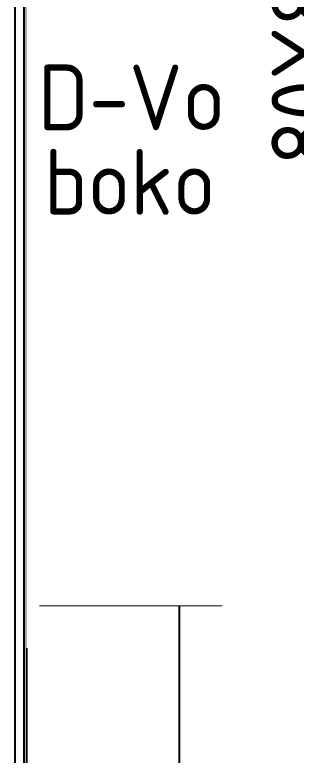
# Model space of a CAD drawing. Header units: millimetres. Extents: x 42356 to 50646, y 31507 to 39566.
# Drawn here: x 47403 to 47488.6, y 37707.5 to 37932.6 of the extents above; entities that cross this region are included whole.
import ezdxf
from ezdxf.enums import TextEntityAlignment as Align

# ---------------------------------------------------------------- set-up
doc = ezdxf.new("R2010")
doc.units = ezdxf.units.MM
doc.set_wipeout_variables(frame=1)
doc.layers.add('! NO PLOT !', color=7, linetype='Continuous', true_color=0xff75dd, plot=False)
doc.layers.add('000-PI-Oprema', color=30, linetype='Continuous', lineweight=5)
doc.layers.add('000-PI-ORMAR', color=2, linetype='Continuous')
doc.layers.add('002-PI-Kabelska kanalica', color=150, linetype='Continuous')
doc.styles.add('PI0', font='isocpeur.ttf', dxfattribs={"width": 0.9})

# ---------------------------------------------------------------- blocks, each defined once
blk = doc.blocks.new('2000x800_montazna ploca')
at = {"layer": '000-PI-ORMAR'}
blk.add_line((-4333.67, 1646.19), (-4333.67, -243.81), dxfattribs=at)
blk = doc.blocks.new('*U132')
at = {"layer": '002-PI-Kabelska kanalica'}
blk.add_line((60, -100), (60, 580), dxfattribs=at)

msp = doc.modelspace()

# ---------------------------------------------------------------- linework, layer by layer
at = {"layer": '000-PI-Oprema', "ltscale": 0.25}
for p in [(47466.026, 38062.019), (47410.026, 37753.019)]:
    msp.add_line(p, (47466.026, 37753.019), dxfattribs=at)
at = {"layer": '000-PI-ORMAR'}
for p, q in [((47406.538, 38559.519), (47406.538, 36575.019)), ((47403.026, 38539.019), (47403.026, 36588.019)), ((47405.745, 38539.019), (47405.745, 36588.019))]:
    msp.add_line(p, q, dxfattribs=at)

# ---------------------------------------------------------------- block references
msp.add_blockref('2000x800_montazna ploca', (51786.695, 36861.332))
at = {"rotation": 180}
msp.add_blockref('*U132', (47513.026, 38147.519), dxfattribs=at)

# ---------------------------------------------------------------- texts
at = {"insert": (47491.15, 37920.92), "char_height": 20, "width": 16.78721, "attachment_point": 5, "rotation": 90, "style": 'PI0'}
msp.add_mtext('80X80', dxfattribs=at)

# ---------------------------------------------------------------- next in the draw order: wipeouts: each hides what was drawn before it
msp.add_wipeout([(47406.538, 38075.019), (47410.538, 38075.019), (47410.538, 38062.019), (47466.538, 38062.019), (47466.538, 37753.019), (47410.538, 37753.019), (47410.538, 37740.019), (47406.538, 37740.019)]).dxf.layer = '000-PI-Oprema'

# ---------------------------------------------------------------- next in the draw order: texts
at = {"layer": '! NO PLOT !', "style": 'PI0', "width": 0.9}
for s, p in [('D-Vo', (47438.538, 37907.519)), ('boko', (47438.026, 37881.85))]:
    msp.add_text(s, height=20, dxfattribs=at).set_placement(p, align=Align.MIDDLE)

doc.saveas('drawing.dxf')
